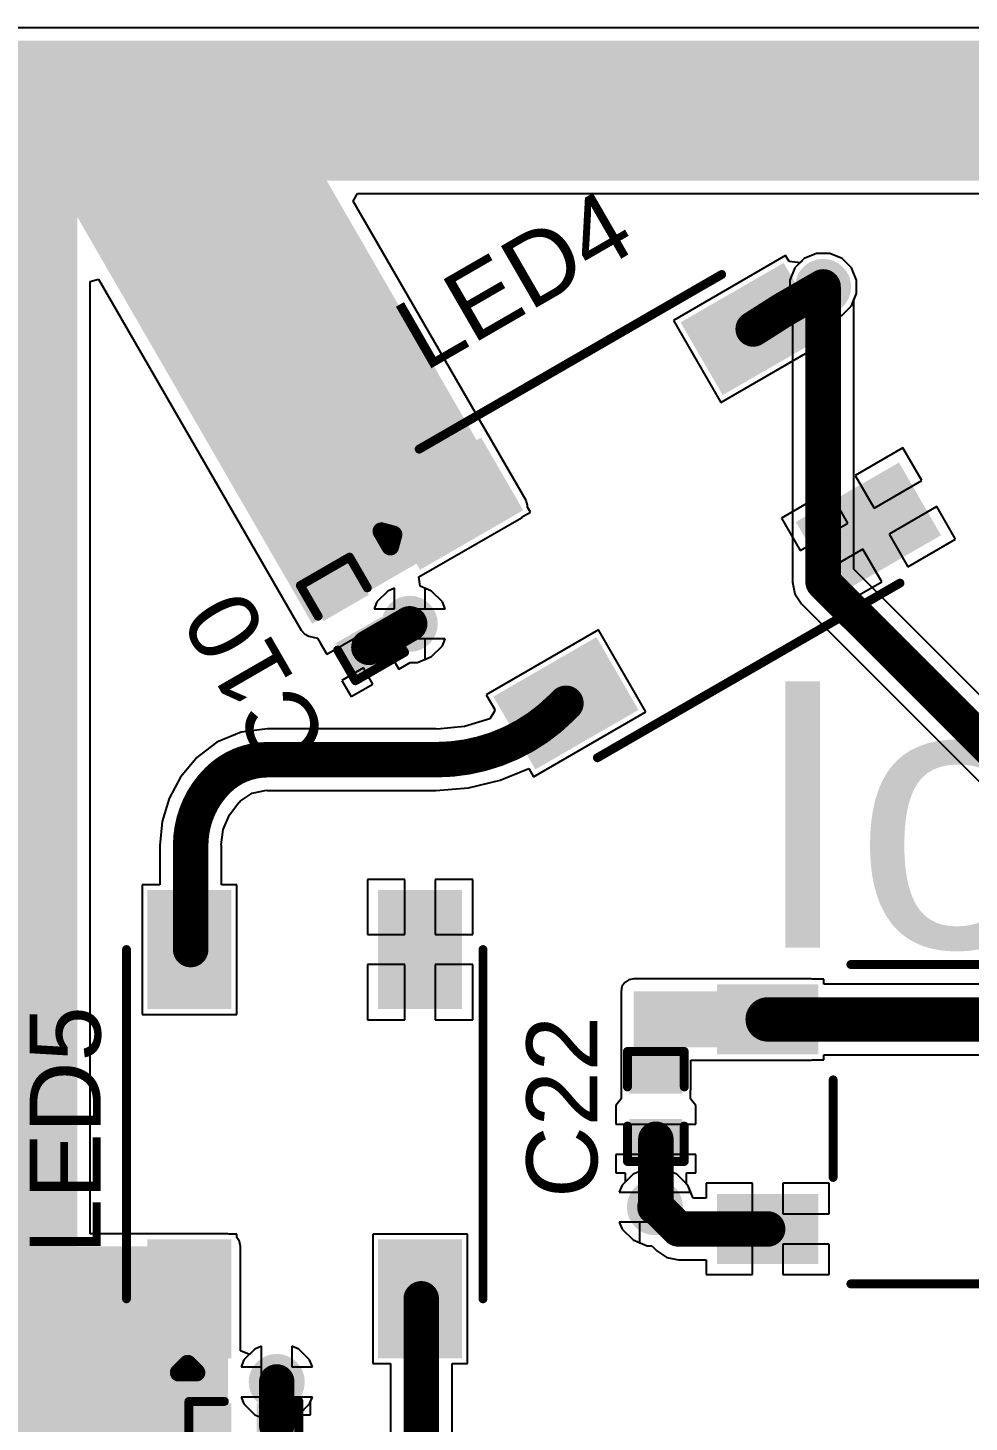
# Model space of a CAD drawing. Header units: millimetres. Extents: x -4.4 to 85, y -11.8 to 69.9.
# Drawn here: x 26.04 to 39.51, y 20.74 to 40.69 of the extents above; entities that cross this region are included whole.
import ezdxf

# ---------------------------------------------------------------- set-up
doc = ezdxf.new("R2010")
doc.units = ezdxf.units.MM
for name, color, linetype in [('BottomLayer', 5, 'Continuous'), ('BottomSolder', 6, 'Continuous'), ('TopLayer', 1, 'Continuous'), ('TopOverlay', 2, 'Continuous'), ('TopPaste', 8, 'Continuous'), ('TopSolder', 216, 'Continuous'), ('ViaHoleLayer', 16, 'Continuous')]:
    doc.layers.add(name, color=color, linetype=linetype)
doc.styles.add('Arial', font='', dxfattribs={"height": 0.2})
doc.styles.get('Arial').set_extended_font_data('Arial')

# ---------------------------------------------------------------- blocks, each defined once
blk = doc.blocks.new('C___0402_5')
at = {"layer": 'TopLayer'}
for points in [[(-0.6985, -0.3175), (-0.6985, 0.3175), (-0.2412999999999999, 0.3175), (-0.2413, -0.3175)], [(0.2412999999999999, -0.3175), (0.2413, 0.3175), (0.6985, 0.3175), (0.6985, -0.3175)]]:
    blk.add_hatch(color=1, dxfattribs=at).paths.add_polyline_path(points)
at = {"layer": 'TopPaste'}
for points in [[(-0.6985, -0.3175), (-0.6985, 0.3175), (-0.2412999999999999, 0.3175), (-0.2413, -0.3175)], [(0.2412999999999999, -0.3175), (0.2413, 0.3175), (0.6985, 0.3175), (0.6985, -0.3175)]]:
    blk.add_hatch(color=8, dxfattribs=at).paths.add_polyline_path(points)
at = {"layer": 'TopSolder'}
for points in [[(-0.7584998799999999, -0.37749988), (-0.7584998799999999, 0.37749988), (-0.18130012, 0.37749988), (-0.18130012, -0.37749988)], [(0.18130012, -0.37749988), (0.18130012, 0.37749988), (0.7584998799999999, 0.37749988), (0.7584998799999999, -0.37749988)]]:
    blk.add_hatch(color=216, dxfattribs=at).paths.add_polyline_path(points)
at = {"layer": 'TopOverlay', "const_width": 0.127}
for points in [[(-0.7874, 0.4064), (-0.2794, 0.4064)], [(-0.7874, 0.4064), (-0.7874, -0.4064)], [(0.2794, 0.4064), (0.7874, 0.4064)], [(0.7874, 0.4064), (0.7874, -0.4064)], [(-0.7874, -0.4064), (-0.2794, -0.4064)], [(0.2794, -0.4064), (0.7874, -0.4064)]]:
    blk.add_lwpolyline(points, dxfattribs=at)
at = {"layer": 'TopOverlay', "const_width": 0.0635}
for points in [[(-0.8191499999999999, 0.4064, 1), (-0.7556499999999999, 0.4064, 1)], [(-0.8191499999999999, 0.4064, 1), (-0.7556499999999999, 0.4064, 1)], [(-0.31115, 0.4064, 1), (-0.24765, 0.4064, 1)], [(0.24765, 0.4064, 1), (0.31115, 0.4064, 1)], [(0.7556499999999999, 0.4064, 1), (0.8191499999999999, 0.4064, 1)], [(0.7556499999999999, 0.4064, 1), (0.8191499999999999, 0.4064, 1)], [(-0.8191499999999999, -0.4064, 1), (-0.7556499999999999, -0.4064, 1)], [(-0.8191499999999999, -0.4064, 1), (-0.7556499999999999, -0.4064, 1)], [(-0.31115, -0.4064, 1), (-0.24765, -0.4064, 1)], [(0.24765, -0.4064, 1), (0.31115, -0.4064, 1)], [(0.7556499999999999, -0.4064, 1), (0.8191499999999999, -0.4064, 1)], [(0.7556499999999999, -0.4064, 1), (0.8191499999999999, -0.4064, 1)]]:
    blk.add_lwpolyline(points, format="xyb", close=True, dxfattribs=at)
blk = doc.blocks.new('GT_TC074E_H080_L1_13')
at = {"layer": 'TopLayer'}
for points in [[(-3.99999962, 1.90000001), (-2.74999958, 1.90000001), (-2.74999958, 1.09999907), (-3.99999962, 1.09999907)], [(2.74999958, 1.90000001), (3.99999962, 1.90000001), (3.99999962, 1.09999907), (2.74999958, 1.09999907)], [(-3.99999962, -1.09999907), (-2.74999958, -1.09999907), (-2.74999958, -1.90000001), (-3.99999962, -1.90000001)], [(2.74999958, -1.09999907), (3.99999962, -1.09999907), (3.99999962, -1.90000001), (2.74999958, -1.90000001)]]:
    blk.add_hatch(color=1, dxfattribs=at).paths.add_polyline_path(points)
at = {"layer": 'TopPaste'}
for points in [[(-3.99999962, 1.90000001), (-2.74999958, 1.90000001), (-2.74999958, 1.09999907), (-3.99999962, 1.09999907)], [(2.74999958, 1.90000001), (3.99999962, 1.90000001), (3.99999962, 1.09999907), (2.74999958, 1.09999907)], [(-3.99999962, -1.09999907), (-2.74999958, -1.09999907), (-2.74999958, -1.90000001), (-3.99999962, -1.90000001)], [(2.74999958, -1.09999907), (3.99999962, -1.09999907), (3.99999962, -1.90000001), (2.74999958, -1.90000001)]]:
    blk.add_hatch(color=8, dxfattribs=at).paths.add_polyline_path(points)
at = {"layer": 'TopSolder'}
for points in [[(-4.10159962, 2.00160001), (-2.64839958, 2.00160001), (-2.64839958, 0.99839907), (-4.10159962, 0.99839907)], [(2.64839958, 2.00160001), (4.10159962, 2.00160001), (4.10159962, 0.99839907), (2.64839958, 0.99839907)], [(-4.10159962, -0.99839907), (-2.64839958, -0.99839907), (-2.64839958, -2.00160001), (-4.10159962, -2.00160001)], [(2.64839958, -0.99839907), (4.10159962, -0.99839907), (4.10159962, -2.00160001), (2.64839958, -2.00160001)]]:
    blk.add_hatch(color=216, dxfattribs=at).paths.add_polyline_path(points)
at = {"layer": 'TopOverlay', "const_width": 0.127}
for points in [[(2.1844, 2.286), (-2.1844, 2.286)], [(-4.289399599999999, 1.65239954), (-4.289399599999999, 1.39839954)], [(-4.1623996, 1.52539954), (-4.289399599999999, 1.65239954)], [(-4.1623996, 1.52539954), (-4.289399599999999, 1.39839954)], [(-2.4384, 0.7619999999999999), (-2.4384, -0.635)], [(2.4384, 0.7619999999999999), (2.4384, -0.635)], [(2.1844, -2.286), (-2.1844, -2.286)]]:
    blk.add_lwpolyline(points, dxfattribs=at)
at = {"layer": 'TopOverlay', "const_width": 0.0635}
for points in [[(-2.21615, 2.286, 1), (-2.15265, 2.286, 1)], [(2.15265, 2.286, 1), (2.21615, 2.286, 1)], [(-4.3211496, 1.65239954, 1), (-4.2576496, 1.65239954, 1)], [(-4.3211496, 1.65239954, 1), (-4.2576496, 1.65239954, 1)], [(-4.3211496, 1.39839954, 1), (-4.2576496, 1.39839954, 1)], [(-4.3211496, 1.39839954, 1), (-4.2576496, 1.39839954, 1)], [(-4.194149599999999, 1.52539954, 1), (-4.1306496, 1.52539954, 1)], [(-4.194149599999999, 1.52539954, 1), (-4.1306496, 1.52539954, 1)], [(-2.47015, 0.7619999999999999, 1), (-2.40665, 0.7619999999999999, 1)], [(2.40665, 0.7619999999999999, 1), (2.47015, 0.7619999999999999, 1)], [(-2.47015, -0.635, 1), (-2.40665, -0.635, 1)], [(2.40665, -0.635, 1), (2.47015, -0.635, 1)], [(-2.21615, -2.286, 1), (-2.15265, -2.286, 1)], [(2.15265, -2.286, 1), (2.21615, -2.286, 1)]]:
    blk.add_lwpolyline(points, format="xyb", close=True, dxfattribs=at)
blk = doc.blocks.new('WS2812B_XF02_W_32')
at = {"layer": 'TopLayer'}
for points in [[(-3.24999985, 2.15000078), (-1.75000031, 2.15000078), (-1.75000031, 1.15000278), (-3.24999985, 1.15000278)], [(3.24999985, 1.15000278), (1.75000031, 1.15000278), (1.75000031, 2.15000078), (3.24999985, 2.15000078)], [(-3.24999985, -1.15000024), (-1.75000031, -1.15000024), (-1.75000031, -2.14999824), (-3.24999985, -2.14999824)], [(1.75000031, -1.15000024), (3.24999985, -1.15000024), (3.24999985, -2.14999824), (1.75000031, -2.14999824)]]:
    blk.add_hatch(color=1, dxfattribs=at).paths.add_polyline_path(points)
at = {"layer": 'TopPaste'}
for points in [[(-3.24999985, 2.15000078), (-1.75000031, 2.15000078), (-1.75000031, 1.15000278), (-3.24999985, 1.15000278)], [(3.24999985, 1.15000278), (1.75000031, 1.15000278), (1.75000031, 2.15000078), (3.24999985, 2.15000078)], [(-3.24999985, -1.15000024), (-1.75000031, -1.15000024), (-1.75000031, -2.14999824), (-3.24999985, -2.14999824)], [(1.75000031, -1.15000024), (3.24999985, -1.15000024), (3.24999985, -2.14999824), (1.75000031, -2.14999824)]]:
    blk.add_hatch(color=8, dxfattribs=at).paths.add_polyline_path(points)
at = {"layer": 'TopSolder'}
for points in [[(-3.35159985, 2.25160078), (-1.64840031, 2.25160078), (-1.64840031, 1.04840278), (-3.35159985, 1.04840278)], [(3.35159985, 1.04840278), (1.64840031, 1.04840278), (1.64840031, 2.25160078), (3.35159985, 2.25160078)], [(-3.35159985, -1.04840024), (-1.64840031, -1.04840024), (-1.64840031, -2.25159824), (-3.35159985, -2.25159824)], [(1.64840031, -1.04840024), (3.35159985, -1.04840024), (3.35159985, -2.25159824), (1.64840031, -2.25159824)]]:
    blk.add_hatch(color=216, dxfattribs=at).paths.add_polyline_path(points)
at = {"layer": 'TopOverlay'}
for points, const_width in [([(-2.50000008, 2.55080008), (2.50000008, 2.55080008)], 0.127), ([(-3.556, 1.8034), (-3.429, 1.6764)], 0.254), ([(-3.556, 1.8034), (-3.556, 1.5494)], 0.254), ([(-3.429, 1.6764), (-3.556, 1.5494)], 0.254), ([(-2.50000008, -2.55079754), (2.50000008, -2.55079754)], 0.127)]:
    blk.add_lwpolyline(points, dxfattribs=dict(at, const_width=const_width))
for points, const_width in [([(-2.53175008, 2.55080008, 1), (-2.46825008, 2.55080008, 1)], 0.0635), ([(2.46825008, 2.55080008, 1), (2.53175008, 2.55080008, 1)], 0.0635), ([(-3.619499999999999, 1.8034, 1), (-3.4925, 1.8034, 1)], 0.127), ([(-3.619499999999999, 1.8034, 1), (-3.4925, 1.8034, 1)], 0.127), ([(-3.4925, 1.6764, 1), (-3.3655, 1.6764, 1)], 0.127), ([(-3.4925, 1.6764, 1), (-3.3655, 1.6764, 1)], 0.127), ([(-3.619499999999999, 1.5494, 1), (-3.4925, 1.5494, 1)], 0.127), ([(-3.619499999999999, 1.5494, 1), (-3.4925, 1.5494, 1)], 0.127), ([(-2.53175008, -2.55079754, 1), (-2.46825008, -2.55079754, 1)], 0.0635), ([(2.46825008, -2.55079754, 1), (2.53175008, -2.55079754, 1)], 0.0635)]:
    blk.add_lwpolyline(points, format="xyb", close=True, dxfattribs=dict(at, const_width=const_width))
blk = doc.blocks.new('WS2812B_XF02_W_33')
at = {"layer": 'TopLayer'}
for points in [[(-3.24999731, 2.14999824), (-1.74999777, 2.14999824), (-1.74999777, 1.15000024), (-3.24999731, 1.15000024)], [(3.24999985, 1.15000278), (1.75000031, 1.15000278), (1.75000031, 2.15000078), (3.24999985, 2.15000078)], [(-3.24999985, -1.15000024), (-1.75000031, -1.15000024), (-1.75000031, -2.14999824), (-3.24999985, -2.14999824)], [(1.74999777, -1.15000024), (3.24999731, -1.15000024), (3.24999731, -2.14999824), (1.74999777, -2.14999824)]]:
    blk.add_hatch(color=1, dxfattribs=at).paths.add_polyline_path(points)
at = {"layer": 'TopPaste'}
for points in [[(-3.24999731, 2.14999824), (-1.74999777, 2.14999824), (-1.74999777, 1.15000024), (-3.24999731, 1.15000024)], [(3.24999985, 1.15000278), (1.75000031, 1.15000278), (1.75000031, 2.15000078), (3.24999985, 2.15000078)], [(-3.24999985, -1.15000024), (-1.75000031, -1.15000024), (-1.75000031, -2.14999824), (-3.24999985, -2.14999824)], [(1.74999777, -1.15000024), (3.24999731, -1.15000024), (3.24999731, -2.14999824), (1.74999777, -2.14999824)]]:
    blk.add_hatch(color=8, dxfattribs=at).paths.add_polyline_path(points)
at = {"layer": 'TopSolder'}
for points in [[(-3.35159731, 2.25159824), (-1.64839777, 2.25159824), (-1.64839777, 1.04840024), (-3.35159731, 1.04840024)], [(3.35159985, 1.04840278), (1.64840031, 1.04840278), (1.64840031, 2.25160078), (3.35159985, 2.25160078)], [(-3.35159985, -1.04840024), (-1.64840031, -1.04840024), (-1.64840031, -2.25159824), (-3.35159985, -2.25159824)], [(1.64839777, -1.04840024), (3.35159731, -1.04840024), (3.35159731, -2.25159824), (1.64839777, -2.25159824)]]:
    blk.add_hatch(color=216, dxfattribs=at).paths.add_polyline_path(points)
at = {"layer": 'TopOverlay'}
for points, const_width in [([(-2.50000262, 2.55080262), (2.50000008, 2.55080008)], 0.127), ([(-3.556, 1.8034), (-3.556, 1.54940508)], 0.254), ([(-3.556, 1.8034), (-3.429, 1.67640254)], 0.254), ([(-3.556, 1.54940508), (-3.429, 1.67640254)], 0.254), ([(-2.50000262, -2.55080008), (2.50000262, -2.550795)], 0.127)]:
    blk.add_lwpolyline(points, dxfattribs=dict(at, const_width=const_width))
for points, const_width in [([(-2.53175262, 2.55080262, 1), (-2.46825262, 2.55080262, 1)], 0.0635), ([(2.46825008, 2.55080008, 1), (2.53175008, 2.55080008, 1)], 0.0635), ([(-3.619499999999999, 1.8034, 1), (-3.4925, 1.8034, 1)], 0.127), ([(-3.619499999999999, 1.8034, 1), (-3.4925, 1.8034, 1)], 0.127), ([(-3.4925, 1.67640254, 1), (-3.3655, 1.67640254, 1)], 0.127), ([(-3.4925, 1.67640254, 1), (-3.3655, 1.67640254, 1)], 0.127), ([(-3.619499999999999, 1.54940508, 1), (-3.4925, 1.54940508, 1)], 0.127), ([(-3.619499999999999, 1.54940508, 1), (-3.4925, 1.54940508, 1)], 0.127), ([(-2.53175262, -2.55080008, 1), (-2.46825262, -2.55080008, 1)], 0.0635), ([(2.46825262, -2.550795, 1), (2.53175262, -2.550795, 1)], 0.0635)]:
    blk.add_lwpolyline(points, format="xyb", close=True, dxfattribs=dict(at, const_width=const_width))
blk = doc.blocks.new('C___0402_48')
at = {"layer": 'TopLayer'}
for points in [[(-0.6985, -0.3175), (-0.6985, 0.3175), (-0.2412999999999999, 0.3175), (-0.2413, -0.3175)], [(0.2412999999999999, -0.3175), (0.2413, 0.3175), (0.6985, 0.3175), (0.6985, -0.3175)]]:
    blk.add_hatch(color=1, dxfattribs=at).paths.add_polyline_path(points)
at = {"layer": 'TopPaste'}
for points in [[(-0.6985, -0.3175), (-0.6985, 0.3175), (-0.2412999999999999, 0.3175), (-0.2413, -0.3175)], [(0.2412999999999999, -0.3175), (0.2413, 0.3175), (0.6985, 0.3175), (0.6985, -0.3175)]]:
    blk.add_hatch(color=8, dxfattribs=at).paths.add_polyline_path(points)
at = {"layer": 'TopSolder'}
for points in [[(-0.7584998799999999, -0.37749988), (-0.7584998799999999, 0.37749988), (-0.18130012, 0.37749988), (-0.18130012, -0.37749988)], [(0.18130012, -0.37749988), (0.18130012, 0.37749988), (0.7584998799999999, 0.37749988), (0.7584998799999999, -0.37749988)]]:
    blk.add_hatch(color=216, dxfattribs=at).paths.add_polyline_path(points)
at = {"layer": 'TopOverlay', "const_width": 0.127}
for points in [[(-0.7874, 0.4064), (-0.7874, -0.4064)], [(-0.2794, 0.4064), (-0.7874, 0.4064)], [(0.7874, 0.4064), (0.2794, 0.4064)], [(0.7874, 0.4064), (0.7874, -0.4064)], [(-0.2794, -0.4064), (-0.7874, -0.4064)], [(0.7874, -0.4064), (0.2794, -0.4064)]]:
    blk.add_lwpolyline(points, dxfattribs=at)
at = {"layer": 'TopOverlay', "const_width": 0.0635}
for points in [[(-0.8191499999999999, 0.4064, 1), (-0.7556499999999999, 0.4064, 1)], [(-0.8191499999999999, 0.4064, 1), (-0.7556499999999999, 0.4064, 1)], [(-0.31115, 0.4064, 1), (-0.24765, 0.4064, 1)], [(0.24765, 0.4064, 1), (0.31115, 0.4064, 1)], [(0.7556499999999999, 0.4064, 1), (0.8191499999999999, 0.4064, 1)], [(0.7556499999999999, 0.4064, 1), (0.8191499999999999, 0.4064, 1)], [(-0.8191499999999999, -0.4064, 1), (-0.7556499999999999, -0.4064, 1)], [(-0.8191499999999999, -0.4064, 1), (-0.7556499999999999, -0.4064, 1)], [(-0.31115, -0.4064, 1), (-0.24765, -0.4064, 1)], [(0.24765, -0.4064, 1), (0.31115, -0.4064, 1)], [(0.7556499999999999, -0.4064, 1), (0.8191499999999999, -0.4064, 1)], [(0.7556499999999999, -0.4064, 1), (0.8191499999999999, -0.4064, 1)]]:
    blk.add_lwpolyline(points, format="xyb", close=True, dxfattribs=at)
blk = doc.blocks.new('C___0402_52')
at = {"layer": 'TopLayer'}
for points in [[(-0.6985, -0.3175), (-0.6985, 0.3175), (-0.2412999999999999, 0.3175), (-0.2413, -0.3175)], [(0.2412999999999999, -0.3175), (0.2413, 0.3175), (0.6985, 0.3175), (0.6985, -0.3175)]]:
    blk.add_hatch(color=1, dxfattribs=at).paths.add_polyline_path(points)
at = {"layer": 'TopPaste'}
for points in [[(-0.6985, -0.3175), (-0.6985, 0.3175), (-0.2412999999999999, 0.3175), (-0.2413, -0.3175)], [(0.2412999999999999, -0.3175), (0.2413, 0.3175), (0.6985, 0.3175), (0.6985, -0.3175)]]:
    blk.add_hatch(color=8, dxfattribs=at).paths.add_polyline_path(points)
at = {"layer": 'TopSolder'}
for points in [[(-0.7584998799999999, -0.37749988), (-0.7584998799999999, 0.37749988), (-0.18130012, 0.37749988), (-0.18130012, -0.37749988)], [(0.18130012, -0.37749988), (0.18130012, 0.37749988), (0.7584998799999999, 0.37749988), (0.7584998799999999, -0.37749988)]]:
    blk.add_hatch(color=216, dxfattribs=at).paths.add_polyline_path(points)
at = {"layer": 'TopOverlay', "const_width": 0.127}
for points in [[(-0.7874, 0.4064), (-0.7874, -0.4064)], [(-0.2794, 0.4064), (-0.7874, 0.4064)], [(0.7874, 0.4064), (0.2794, 0.4064)], [(0.7874, 0.4064), (0.7874, -0.4064)], [(-0.2794, -0.4064), (-0.7874, -0.4064)], [(0.7874, -0.4064), (0.2794, -0.4064)]]:
    blk.add_lwpolyline(points, dxfattribs=at)
at = {"layer": 'TopOverlay', "const_width": 0.0635}
for points in [[(-0.8191499999999999, 0.4064, 1), (-0.7556499999999999, 0.4064, 1)], [(-0.8191499999999999, 0.4064, 1), (-0.7556499999999999, 0.4064, 1)], [(-0.31115, 0.4064, 1), (-0.24765, 0.4064, 1)], [(0.24765, 0.4064, 1), (0.31115, 0.4064, 1)], [(0.7556499999999999, 0.4064, 1), (0.8191499999999999, 0.4064, 1)], [(0.7556499999999999, 0.4064, 1), (0.8191499999999999, 0.4064, 1)], [(-0.8191499999999999, -0.4064, 1), (-0.7556499999999999, -0.4064, 1)], [(-0.8191499999999999, -0.4064, 1), (-0.7556499999999999, -0.4064, 1)], [(-0.31115, -0.4064, 1), (-0.24765, -0.4064, 1)], [(0.24765, -0.4064, 1), (0.31115, -0.4064, 1)], [(0.7556499999999999, -0.4064, 1), (0.8191499999999999, -0.4064, 1)], [(0.7556499999999999, -0.4064, 1), (0.8191499999999999, -0.4064, 1)]]:
    blk.add_lwpolyline(points, format="xyb", close=True, dxfattribs=at)

msp = doc.modelspace()

# ---------------------------------------------------------------- hatches: boundary and pattern name
at = {"layer": 'BottomLayer'}
h = msp.add_hatch(color=5, dxfattribs=at)
edge = h.paths.add_edge_path()
edge.add_arc((37.41852816, 36.98649956), 0.2999994, 0, 360)
h = msp.add_hatch(color=5, dxfattribs=at)
edge = h.paths.add_edge_path()
edge.add_arc((31.50187756, 32.1631564), 0.2999994, 0, 360)
h = msp.add_hatch(color=5, dxfattribs=at)
edge = h.paths.add_edge_path()
edge.add_arc((35.01187054, 23.81301816), 0.2999994, 0, 360)
h = msp.add_hatch(color=5, dxfattribs=at)
edge = h.paths.add_edge_path()
edge.add_arc((29.59938962, 21.3106), 0.2999994, 0, 360)
at = {"layer": 'BottomSolder'}
h = msp.add_hatch(color=6, dxfattribs=at)
edge = h.paths.add_edge_path()
edge.add_arc((37.41852816, 36.98649956), 0.4015993999999999, 0, 360)
h = msp.add_hatch(color=6, dxfattribs=at)
edge = h.paths.add_edge_path()
edge.add_arc((31.50187756, 32.1631564), 0.4015993999999999, 0, 360)
h = msp.add_hatch(color=6, dxfattribs=at)
edge = h.paths.add_edge_path()
edge.add_arc((35.01187054, 23.81301816), 0.4015993999999999, 0, 360)
h = msp.add_hatch(color=6, dxfattribs=at)
edge = h.paths.add_edge_path()
edge.add_arc((29.59938962, 21.3106), 0.4015993999999999, 0, 360)
at = {"layer": 'TopLayer'}
for points in [[(24.10585222, 10.3124), (26.74619746, 10.3124), (26.74619746, 40.513), (24.10585222, 40.513)], [(24.1554, 38.5064), (55.20977528, 38.5064), (55.20977528, 40.513), (24.1554, 40.513)], [(30.10775792, 32.1631564), (33.01003812, 33.83878932), (29.1841682, 40.46539024), (26.281888, 38.78975732)], [(34.70784777999999, 26.0999986), (37.24999662, 26.0999986), (37.24999662, 26.90000208), (34.70784777999999, 26.90000208)], [(34.70784777999999, 25.4953008), (35.34284778, 25.4953008), (35.34284778, 26.90000208), (34.70784777999999, 26.90000208)], [(24.2062, 20.1803), (28.90079563999999, 20.1803), (28.90079563999999, 23.25000176), (24.2062, 23.25000176)]]:
    msp.add_hatch(color=1, dxfattribs=at).paths.add_polyline_path(points)
h = msp.add_hatch(color=1, dxfattribs=at)
edge = h.paths.add_edge_path()
edge.add_arc((37.41852816, 36.98649956), 0.2999994, 0, 360)
h = msp.add_hatch(color=1, dxfattribs=at)
edge = h.paths.add_edge_path()
edge.add_arc((31.50187756, 32.1631564), 0.2999994, 0, 360)
h = msp.add_hatch(color=1, dxfattribs=at)
edge = h.paths.add_edge_path()
edge.add_arc((35.01187054, 23.81301816), 0.2999994, 0, 360)
h = msp.add_hatch(color=1, dxfattribs=at)
edge = h.paths.add_edge_path()
edge.add_arc((29.59938962, 21.3106), 0.2999994, 0, 360)
at = {"layer": 'TopSolder'}
h = msp.add_hatch(color=216, dxfattribs=at)
edge = h.paths.add_edge_path()
edge.add_arc((37.41852816, 36.98649956), 0.4015993999999999, 0, 360)
h = msp.add_hatch(color=216, dxfattribs=at)
edge = h.paths.add_edge_path()
edge.add_arc((31.50187756, 32.1631564), 0.4015993999999999, 0, 360)
h = msp.add_hatch(color=216, dxfattribs=at)
edge = h.paths.add_edge_path()
edge.add_arc((35.01187054, 23.81301816), 0.4015993999999999, 0, 360)
h = msp.add_hatch(color=216, dxfattribs=at)
edge = h.paths.add_edge_path()
edge.add_arc((29.59938962, 21.3106), 0.4015993999999999, 0, 360)
at = {"layer": 'ViaHoleLayer'}
h = msp.add_hatch(color=16, dxfattribs=at)
edge = h.paths.add_edge_path()
edge.add_arc((37.41852816, 36.98649956), 0.1499997, 0, 360)
h = msp.add_hatch(color=16, dxfattribs=at)
edge = h.paths.add_edge_path()
edge.add_arc((31.50187756, 32.1631564), 0.1499997, 0, 360)
h = msp.add_hatch(color=16, dxfattribs=at)
edge = h.paths.add_edge_path()
edge.add_arc((35.01187054, 23.81301816), 0.1499997, 0, 360)
h = msp.add_hatch(color=16, dxfattribs=at)
edge = h.paths.add_edge_path()
edge.add_arc((29.59938962, 21.3106), 0.1499997, 0, 360)

# ---------------------------------------------------------------- linework, layer by layer
at = {"layer": 'BottomLayer'}
for p, q in [((37.14787592, 37.39155844), (37.01346928, 37.2571518)), ((37.32348897999999, 37.46429895999999), (37.14787592, 37.39155844)), ((37.51356734, 37.46429895999999), (37.32348897999999, 37.46429895999999)), ((37.6891804, 37.39155844), (37.51356734, 37.46429895999999)), ((37.82358704, 37.2571518), (37.6891804, 37.39155844)), ((37.01346928, 37.2571518), (36.94072876, 37.08153874)), ((37.89632756, 37.08153874), (37.82358704, 37.2571518)), ((36.94072876, 37.08153874), (36.94072876, 36.89146038)), ((37.89632756, 36.89146038), (37.89632756, 37.08153874)), ((36.94072876, 36.89146038), (36.97826996, 36.8008281)), ((36.97826996, 36.8008281), (36.97826996, 32.76167184)), ((37.85878636, 36.8008281), (37.89632756, 36.89146038)), ((37.85878636, 32.94403368), (37.85878636, 36.8008281)), ((40.26356184, 30.5392582), (37.85878636, 32.94403368)), ((36.97826996, 32.76167184), (37.01178272, 32.5931911)), ((31.1880631, 32.6328151), (31.03221886, 32.47697085999999)), ((31.28597756, 32.67337382), (31.1880631, 32.6328151)), ((31.28597756, 32.3790564), (31.28597756, 32.67337382)), ((31.81569202, 32.6328151), (31.71777756, 32.67337382)), ((31.71777756, 32.67337382), (31.71777756, 32.3790564)), ((31.97153626, 32.47697085999999), (31.81569202, 32.6328151)), ((37.01178272, 32.5931911), (37.10721814, 32.45036182)), ((31.03221886, 32.47697085999999), (30.99166014, 32.3790564)), ((30.99166014, 32.3790564), (31.28597756, 32.3790564)), ((31.71777756, 32.3790564), (32.01209498, 32.3790564)), ((32.01209498, 32.3790564), (31.97153626, 32.47697085999999)), ((37.10721814, 32.45036182), (39.76988998, 29.78768998)), ((31.28597756, 31.9472564), (30.99166014, 31.9472564)), ((30.99166014, 31.9472564), (31.03221886, 31.84934194)), ((31.28597756, 31.65293898), (31.28597756, 31.9472564)), ((32.01209498, 31.9472564), (31.71777756, 31.9472564)), ((31.71777756, 31.9472564), (31.71777756, 31.65293898)), ((31.97153626, 31.84934194), (32.01209498, 31.9472564)), ((31.03221886, 31.84934194), (31.1880631, 31.69349769999999)), ((31.81569202, 31.69349769999999), (31.97153626, 31.84934194)), ((31.1880631, 31.69349769999999), (31.28597756, 31.65293898)), ((31.71777756, 31.65293898), (31.81569202, 31.69349769999999)), ((34.69805608, 24.28267686), (34.54221184, 24.12683262)), ((34.79597054, 24.32323558), (34.69805608, 24.28267686)), ((34.79597054, 24.02891816), (34.79597054, 24.32323558)), ((35.325685, 24.28267686), (35.22777053999999, 24.32323558)), ((35.22777053999999, 24.32323558), (35.22777053999999, 24.02891816)), ((35.48152924, 24.12683262), (35.325685, 24.28267686)), ((34.54221184, 24.12683262), (34.50165311999999, 24.02891816)), ((34.50165311999999, 24.02891816), (34.79597054, 24.02891816)), ((35.22777053999999, 24.02891816), (35.52208796, 24.02891816)), ((35.52208796, 24.02891816), (35.48152924, 24.12683262)), ((34.79597054, 23.59711816), (34.50165311999999, 23.59711816)), ((34.50165311999999, 23.59711816), (34.54221184, 23.4992037)), ((34.79597054, 23.30280074), (34.79597054, 23.59711816)), ((35.52208796, 23.59711816), (35.22777053999999, 23.59711816)), ((35.22777053999999, 23.59711816), (35.22777053999999, 23.30280074)), ((35.48152924, 23.4992037), (35.52208796, 23.59711816)), ((34.54221184, 23.4992037), (34.69805608, 23.34335946)), ((35.325685, 23.34335946), (35.48152924, 23.4992037)), ((34.69805608, 23.34335946), (34.79597054, 23.30280074)), ((35.22777053999999, 23.30280074), (35.325685, 23.34335946)), ((29.28557516, 21.7802587), (29.12973092, 21.62441446)), ((29.38348962, 21.82081742), (29.28557516, 21.7802587)), ((29.38348962, 21.5265), (29.38348962, 21.82081742)), ((29.91320408, 21.7802587), (29.81528962, 21.82081742)), ((29.81528962, 21.82081742), (29.81528962, 21.5265)), ((30.06904832, 21.62441446), (29.91320408, 21.7802587)), ((29.12973092, 21.62441446), (29.0891722, 21.5265)), ((30.10960704, 21.5265), (30.06904832, 21.62441446)), ((29.0891722, 21.5265), (29.38348962, 21.5265)), ((29.81528962, 21.5265), (30.10960704, 21.5265)), ((29.38348962, 21.0947), (29.0891722, 21.0947)), ((29.0891722, 21.0947), (29.12973092, 20.99678554)), ((29.12973092, 20.99678554), (29.28557516, 20.8409413)), ((29.38348962, 20.80038258), (29.38348962, 21.0947)), ((30.10960704, 21.0947), (29.81528962, 21.0947)), ((29.81528962, 21.0947), (29.81528962, 20.80038258)), ((29.91320408, 20.8409413), (30.06904832, 20.99678554)), ((30.06904832, 20.99678554), (30.10960704, 21.0947)), ((29.28557516, 20.8409413), (29.38348962, 20.80038258)), ((29.81528962, 20.80038258), (29.91320408, 20.8409413))]:
    msp.add_line(p, q, dxfattribs=at)
at = {"layer": 'BottomLayer', "const_width": 0.508}
for points in [[(37.41852816, 32.76167184), (37.41852816, 36.98649956)], [(37.41852816, 32.76167184), (40.0812, 30.099)]]:
    msp.add_lwpolyline(points, dxfattribs=at)
at = {"layer": 'BottomLayer', "const_width": 0.254}
for points in [[(37.29152816, 36.98649956, 1), (37.54552816, 36.98649956, 1)], [(37.29152816, 32.76167184, 1), (37.54552816, 32.76167184, 1)], [(37.29152816, 32.76167184, 1), (37.54552816, 32.76167184, 1)]]:
    msp.add_lwpolyline(points, format="xyb", close=True, dxfattribs=at)
at = {"layer": 'TopLayer'}
for p, q in [((55.20977782, 40.69428233999999), (24.10585222, 40.69428233999999)), ((30.69268436, 38.21513057999999), (30.7561869, 38.32511766)), ((30.7561869, 38.32511766), (41.58709488, 38.32511766)), ((33.16703552, 33.92942922), (30.69268436, 38.21513057999999)), ((36.88264912, 37.43464954), (35.27565716, 36.50685104)), ((36.93079228, 37.35126388), (36.88264912, 37.43464954)), ((37.08847294, 37.33215546), (36.93079228, 37.35126388)), ((37.14787592, 37.39155844), (37.08847294, 37.33215546)), ((37.32348897999999, 37.46429895999999), (37.14787592, 37.39155844)), ((37.51356734, 37.46429895999999), (37.32348897999999, 37.46429895999999)), ((37.6891804, 37.39155844), (37.51356734, 37.46429895999999)), ((37.82358704, 37.2571518), (37.6891804, 37.39155844)), ((37.89632756, 37.08153874), (37.82358704, 37.2571518)), ((26.92748234, 37.06364444), (27.05015672, 37.09651458)), ((26.92748234, 23.4312841), (26.92748234, 37.06364444)), ((27.05015672, 37.09651458), (29.95076306, 32.07251395999999)), ((37.89632756, 36.89146038), (37.89632756, 37.08153874)), ((37.82358704, 36.71584732), (37.89632756, 36.89146038)), ((37.49629025999999, 36.4132749), (37.55418194, 36.52552258)), ((37.55418194, 36.52552258), (37.6891804, 36.58144068)), ((37.6891804, 36.58144068), (37.82358704, 36.71584732)), ((35.27565716, 36.50685104), (35.95345615999999, 35.33287066)), ((37.49057017999999, 36.38170016), (37.49629025999999, 36.4132749)), ((37.56044812, 36.26066915999999), (37.49057017999999, 36.38170016)), ((35.95345615999999, 35.33287066), (37.56044812, 36.26066915999999)), ((38.56053755999999, 34.6808552), (37.87802686, 34.28680722)), ((38.82958705999999, 34.21484648), (38.56053755999999, 34.6808552)), ((37.87802686, 34.28680722), (38.14707635999999, 33.8207985)), ((38.14707635999999, 33.8207985), (38.82958705999999, 34.21484648)), ((37.50407535999999, 34.07090722), (36.82156212, 33.6768567)), ((37.77312486, 33.6048985), (37.50407535999999, 34.07090722)), ((33.11411715999999, 33.69357752), (33.2303247, 33.76066908)), ((33.18977106, 33.86245196), (33.16703552, 33.92942922)), ((33.18791432, 33.83412587999999), (33.18977106, 33.86245196)), ((33.2303247, 33.76066908), (33.18791432, 33.83412587999999)), ((39.04548706, 33.84089752), (38.36297636, 33.44684954)), ((39.31453656, 33.37489134), (39.04548706, 33.84089752)), ((31.63310666, 32.83448856), (33.10067802, 33.68179192)), ((33.10067802, 33.68179192), (33.1006831, 33.68179446)), ((33.1006831, 33.68179446), (33.11411715999999, 33.69357752)), ((36.82156212, 33.6768567), (37.09061162, 33.21085051999999)), ((37.09061162, 33.21085051999999), (37.77312486, 33.6048985)), ((38.36297636, 33.44684954), (38.63202586, 32.98084335999999)), ((38.63202586, 32.98084335999999), (39.31453656, 33.37489134)), ((37.98902486, 33.23094954), (37.30651161999999, 32.83689902)), ((38.25807436, 32.76494336), (37.98902486, 33.23094954)), ((31.65388386, 32.69983808), (31.63310666, 32.83448856)), ((37.30651161999999, 32.83689902), (37.57556112, 32.37089284)), ((37.57556112, 32.37089284), (38.25807436, 32.76494336)), ((31.81569202, 32.6328151), (31.65388386, 32.69983808)), ((31.97153626, 32.47697085999999), (31.81569202, 32.6328151)), ((31.50187756, 31.9472564), (31.50187756, 32.3790564)), ((31.50187756, 32.3790564), (32.01209498, 32.3790564)), ((32.01209498, 32.3790564), (31.97153626, 32.47697085999999)), ((29.95076306, 32.07251395999999), (29.9974, 32.01933652)), ((29.9974, 32.01933652), (30.06083904, 31.98805134)), ((30.06083904, 31.98805134), (30.18191576, 31.95833334)), ((30.18191576, 31.95833334), (30.22092, 31.8907795)), ((30.3152683, 31.72736098), (30.81020254, 32.01311098)), ((30.81020254, 32.01311098), (30.91815, 31.8261365)), ((32.01209498, 31.9472564), (31.50187756, 31.9472564)), ((31.97153626, 31.84934194), (32.01209498, 31.9472564)), ((34.2025224, 32.07676592), (32.59553044, 31.14896742)), ((34.8803214, 30.90278554), (34.2025224, 32.07676592)), ((30.22092, 31.8907795), (30.3152683, 31.72736098)), ((30.91815, 31.8261365), (31.10512702, 31.9340865)), ((31.10512702, 31.9340865), (31.34642448, 31.51614727999999)), ((31.81569202, 31.69349769999999), (31.97153626, 31.84934194)), ((31.34642448, 31.51614727999999), (31.50752398, 31.609157)), ((31.50752398, 31.609157), (31.61207546, 31.609157)), ((31.61207546, 31.609157), (31.81569202, 31.69349769999999)), ((30.83912552, 31.53121202), (30.5311683, 31.35341202)), ((30.5311683, 31.35341202), (30.66451576, 31.12244728)), ((30.97247298, 31.30024728), (30.83912552, 31.53121202)), ((30.66451576, 31.12244728), (30.97247298, 31.30024728)), ((32.59553044, 31.14896742), (32.71909128, 30.93495464)), ((32.64917016, 30.8020593), (32.28859938, 30.69268436)), ((32.71001332, 30.90316146), (32.64917016, 30.8020593)), ((32.71909128, 30.93495464), (32.71001332, 30.90316146)), ((33.27332944, 29.97498704), (34.8803214, 30.90278554)), ((29.09187476, 30.61247878), (28.74044036, 30.46691138)), ((29.46901142, 30.6621307), (29.09187476, 30.61247878)), ((29.46901142, 30.65812258), (29.46901142, 30.6621307)), ((31.87781026, 30.65812258), (29.46901142, 30.65812258)), ((31.89764258, 30.65417796), (31.87781026, 30.65812258)), ((32.28859938, 30.69268436), (31.89764258, 30.65417796)), ((28.74044036, 30.46691138), (28.43865534, 30.23534466)), ((28.44146966, 30.23247954), (28.22313634, 29.96644248)), ((28.43865534, 30.23534466), (28.44148998, 30.23251002)), ((28.44148998, 30.23251002), (28.44146966, 30.23247954)), ((28.22313634, 29.96644248), (28.06088622, 29.66288962)), ((32.79898698, 29.9227748), (33.20611088, 30.09141302)), ((33.20611088, 30.09141302), (33.27332944, 29.97498704)), ((29.07392458, 29.6245788), (29.24724148, 29.74038756)), ((29.24724148, 29.74038756), (29.45168354, 29.78105296)), ((29.45168354, 29.78105296), (29.46901142, 29.77760618)), ((29.46901142, 29.77760618), (31.87781026, 29.77760618)), ((31.87781026, 29.77687466), (32.34413901999999, 29.81357512)), ((31.87781026, 29.77760618), (31.87781026, 29.77687466)), ((32.34413901999999, 29.81357512), (32.79898698, 29.9227748)), ((28.06088622, 29.66288962), (27.96097024, 29.33351512)), ((28.92217736, 29.43025356), (29.0557077, 29.60427658)), ((29.0557077, 29.60427658), (29.06411001999999, 29.60988998)), ((29.06411001999999, 29.60988998), (29.07392458, 29.6245788)), ((28.8344102, 29.21836422), (28.92217736, 29.43025356)), ((27.96097024, 29.33351512), (27.9272365, 28.99100374)), ((28.80577678, 29.0008818), (28.8344102, 29.21836422)), ((27.9272365, 28.99100374), (27.92723141999999, 28.99097834)), ((27.92723141999999, 28.99097834), (27.92723141999999, 28.42779938)), ((28.80774782, 28.99097834), (28.80577678, 29.0008818)), ((28.80774782, 28.42779938), (28.80774782, 28.99097834)), ((27.92723141999999, 28.42779938), (27.67219764, 28.42779938)), ((27.67219764, 28.42779938), (27.67219764, 26.57220238)), ((29.02779564, 28.42779938), (28.80774782, 28.42779938)), ((29.02779564, 26.57220238), (29.02779564, 28.42779938)), ((31.43409766, 28.50399938), (30.89599866, 28.50399938)), ((30.89599866, 28.50399938), (30.89599866, 27.71590088)), ((31.43409766, 27.71590088), (31.43409766, 28.50399938)), ((32.40399666, 28.50399938), (31.86589766, 28.50399938)), ((31.86589766, 28.50399938), (31.86589766, 27.71590088)), ((32.40399666, 27.71590088), (32.40399666, 28.50399938)), ((30.89599866, 27.71590088), (31.43409766, 27.71590088)), ((31.86589766, 27.71590088), (32.40399666, 27.71590088)), ((31.43409766, 27.28410088), (30.89599866, 27.28410088)), ((30.89599866, 27.28410088), (30.89599866, 26.49600238)), ((31.43409766, 26.49600238), (31.43409766, 27.28410088)), ((32.40399666, 27.28410088), (31.86589766, 27.28410088)), ((31.86589766, 27.28410088), (31.86589766, 26.49600238)), ((32.40399666, 26.49600238), (32.40399666, 27.28410088)), ((34.54036526, 26.96937456), (34.52656544, 26.90000208)), ((34.5796616, 27.02818826), (34.54036526, 26.96937456)), ((34.6384753, 27.0674846), (34.5796616, 27.02818826)), ((34.70784777999999, 27.08128442), (34.6384753, 27.0674846)), ((37.24999915999999, 27.08128442), (34.70784777999999, 27.08128442)), ((37.26751754, 27.07779954), (37.24999915999999, 27.08128442)), ((37.42779916, 27.07779954), (37.26751754, 27.07779954)), ((37.42779916, 27.00500314), (37.42779916, 27.07779954)), ((42.57219832, 27.00500314), (37.42779916, 27.00500314)), ((34.52656544, 26.90000208), (34.52656544, 26.0999986)), ((27.67219764, 26.57220238), (29.02779564, 26.57220238)), ((30.89599866, 26.49600238), (31.43409766, 26.49600238)), ((31.86589766, 26.49600238), (32.40399666, 26.49600238)), ((34.52656544, 26.0999986), (34.52656544, 25.4953008)), ((37.42779916, 25.92220114), (37.42779916, 25.99499754)), ((37.42779916, 25.99499754), (42.57219832, 25.99499754)), ((35.52413012, 25.4953008), (35.52413012, 25.91871626)), ((35.52413012, 25.91871626), (37.24999915999999, 25.91871626)), ((37.24999915999999, 25.91871626), (37.26751754, 25.92220114)), ((37.26751754, 25.92220114), (37.42779916, 25.92220114)), ((34.52969726, 25.36213622), (34.45349726, 25.2667008)), ((34.52656544, 25.4953008), (34.5296998, 25.47954518)), ((34.5296998, 25.47954518), (34.52969726, 25.36213622)), ((35.5202998, 25.47604506), (35.52413012, 25.4953008)), ((35.52030234, 25.36213622), (35.5202998, 25.47604506)), ((35.59650234, 25.2667008), (35.52030234, 25.36213622)), ((34.45349726, 25.2667008), (34.4534998, 25.22206284)), ((34.4534998, 25.22206284), (34.4534998, 25.0000008)), ((35.5964998, 25.2220603), (35.59650234, 25.2667008)), ((35.5964998, 25.0000008), (35.5964998, 25.2220603)), ((34.4534998, 25.0000008), (35.0249998, 25.0000008)), ((35.0249998, 25.0000008), (35.5964998, 25.0000008)), ((35.0249998, 24.5682008), (34.4534998, 24.5682008)), ((34.4534998, 24.5682008), (34.4534998, 24.3015008)), ((35.5964998, 24.5682008), (35.0249998, 24.5682008)), ((35.5964998, 24.3015008), (35.5964998, 24.5682008)), ((34.4534998, 24.3015008), (34.5847416, 24.3015008)), ((34.5847416, 24.16936238), (34.54221184, 24.12683262)), ((34.5847416, 24.3015008), (34.5847416, 24.16936238)), ((35.465258, 24.14310386), (35.465258, 24.3015008)), ((35.465258, 24.3015008), (35.5964998, 24.3015008)), ((36.40909914, 24.15400046), (35.74599912, 24.15400046)), ((35.74599912, 24.15400046), (35.74599912, 23.94025946)), ((36.40909914, 23.49999618), (36.40909914, 24.15400046)), ((37.50399916, 24.15400046), (36.84089914, 24.15400046)), ((36.84089914, 24.15400046), (36.84089914, 23.71589618)), ((37.50399916, 23.71589618), (37.50399916, 24.15400046)), ((34.54221184, 24.12683262), (34.50165311999999, 24.02891816)), ((34.50165311999999, 24.02891816), (35.01187054, 24.02891816)), ((35.01187054, 24.02891816), (35.01187054, 23.59711816)), ((35.48152924, 24.12683262), (35.465258, 24.14310386)), ((35.55881127999999, 23.94025946), (35.48152924, 24.12683262)), ((35.74599912, 23.94025946), (35.55881127999999, 23.94025946)), ((35.01187054, 23.59711816), (34.50165311999999, 23.59711816)), ((34.50165311999999, 23.59711816), (34.54221184, 23.4992037)), ((36.84089914, 23.71589618), (37.50399916, 23.71589618)), ((28.90079563999999, 23.4312841), (26.92748234, 23.4312841)), ((28.91831402, 23.42779922), (28.90079563999999, 23.4312841)), ((29.02779564, 23.42779922), (28.91831402, 23.42779922)), ((29.02779564, 23.37898042), (29.02779564, 23.42779922)), ((29.02898182, 23.37818794), (29.02779564, 23.37898042)), ((29.06827816, 23.31937424), (29.02898182, 23.37818794)), ((32.32779666, 23.42779922), (30.97219866, 23.42779922)), ((30.97219866, 23.42779922), (30.97219866, 21.57220222)), ((32.32779666, 21.57220222), (32.32779666, 23.42779922)), ((34.54221184, 23.4992037), (34.69805608, 23.34335946)), ((36.40909914, 22.84600206), (36.40909914, 23.49999618)), ((29.08207798, 23.25000176), (29.06827816, 23.31937424)), ((29.08207798, 21.75636746), (29.08207798, 23.25000176)), ((34.69805608, 23.34335946), (34.90167264, 23.25901876)), ((34.90167264, 23.25901876), (34.96814444, 23.25901876)), ((34.96814444, 23.25901876), (35.03847196, 23.18869124)), ((35.03847196, 23.18869124), (35.18130377999999, 23.09325328)), ((37.50399916, 23.28409618), (36.84089914, 23.28409618)), ((36.84089914, 23.28409618), (36.84089914, 22.84600206)), ((37.50399916, 22.84600206), (37.50399916, 23.28409618)), ((35.18130377999999, 23.09325328), (35.34978198, 23.05974052)), ((35.34978198, 23.05974052), (35.34979468, 23.05974306)), ((35.34979468, 23.05974306), (35.74599912, 23.05974306)), ((35.74599912, 23.05974306), (35.74599912, 22.84600206)), ((35.74599912, 22.84600206), (36.40909914, 22.84600206)), ((36.84089914, 22.84600206), (37.50399916, 22.84600206)), ((29.20907798, 21.70376152), (29.08207798, 21.75636746)), ((29.28557516, 21.7802587), (29.20907798, 21.70376152)), ((29.38348962, 21.82081742), (29.28557516, 21.7802587)), ((29.38348962, 21.3106), (29.38348962, 21.82081742)), ((29.91320408, 21.7802587), (29.81528962, 21.82081742)), ((29.81528962, 21.82081742), (29.81528962, 21.5265)), ((30.06904832, 21.62441446), (29.91320408, 21.7802587)), ((30.10960704, 21.5265), (30.06904832, 21.62441446)), ((30.97219866, 21.57220222), (31.22723244, 21.57220222)), ((31.22723244, 21.57220222), (31.22723244, 17.06291482)), ((32.10774883999999, 17.06291482), (32.10774883999999, 21.57220222)), ((32.10774883999999, 21.57220222), (32.32779666, 21.57220222)), ((29.81528962, 21.5265), (30.10960704, 21.5265)), ((29.59938962, 21.3106), (29.38348962, 21.3106)), ((29.59938962, 21.0947), (29.59938962, 21.3106)), ((30.10960704, 21.0947), (29.59938962, 21.0947)), ((30.08198962, 21.02802754), (30.10960704, 21.0947)), ((30.08198962, 20.8407), (30.08198962, 21.02802754)), ((29.59938962, 20.6248), (29.59938962, 20.8407)), ((29.59938962, 20.8407), (30.08198962, 20.8407))]:
    msp.add_line(p, q, dxfattribs=at)
for points, const_width in [([(36.83672592, 36.65059726), (37.41852816, 36.98649956)], 0.508), ([(36.41805264, 36.3837601), (36.83672592, 36.65059726)], 0.508), ([(30.91953684, 31.82694168), (31.50187756, 32.1631564)], 0.508), ([(30.9194708, 31.82690358), (30.91953684, 31.82694168)], 0.508), ([(33.67386204, 30.9618126), (33.73792592, 31.02587648)], 0.508), ([(29.46901142, 30.21786437999999), (31.87781026, 30.21786437999999)], 0.508), ([(28.36748962, 27.50000088), (28.36748962, 28.99097834)], 0.508), ([(36.62499914, 26.50000034), (43.37499834, 26.50000034)], 0.635), ([(35.0249998, 23.84471482), (35.0249998, 24.7841008)], 0.508), ([(35.01187054, 23.81301816), (35.03676508, 23.81301816)], 0.508), ([(35.03676508, 23.81301816), (35.34978198, 23.50000126)], 0.508), ([(35.34978198, 23.50000126), (36.62499914, 23.50000126)], 0.508), ([(31.66749064, 17.06291482), (31.66749064, 22.50000072)], 0.508), ([(29.59938962, 20.68830254), (29.59938962, 21.3106)], 0.508)]:
    msp.add_lwpolyline(points, dxfattribs=dict(at, const_width=const_width))
for points, const_width in [([(37.29152816, 36.98649956, 1), (37.54552816, 36.98649956, 1)], 0.254), ([(36.70972592, 36.65059726, 1), (36.96372591999999, 36.65059726, 1)], 0.254), ([(36.70972592, 36.65059726, 1), (36.96372591999999, 36.65059726, 1)], 0.254), ([(36.29105264, 36.3837601, 1), (36.54505263999999, 36.3837601, 1)], 0.254), ([(31.37487756, 32.1631564, 1), (31.62887756, 32.1631564, 1)], 0.254), ([(30.79115, 31.82614412, 1), (31.04515, 31.82614412, 1)], 0.254), ([(30.7924708, 31.82690358, 1), (31.0464708, 31.82690358, 1)], 0.254), ([(30.7924708, 31.82690358, 1), (31.0464708, 31.82690358, 1)], 0.254), ([(30.79253684, 31.82694168, 1), (31.04653684, 31.82694168, 1)], 0.254), ([(30.79253684, 31.82694168, 1), (31.04653684, 31.82694168, 1)], 0.254), ([(33.54686204, 30.9618126, 1), (33.80086204, 30.9618126, 1)], 0.254), ([(33.54686204, 30.9618126, 1), (33.80086204, 30.9618126, 1)], 0.254), ([(33.61092592, 31.02587648, 1), (33.86492592, 31.02587648, 1)], 0.254), ([(29.34201142, 30.21786437999999, 1), (29.59601142, 30.21786437999999, 1)], 0.254), ([(29.34201142, 30.21786437999999, 1), (29.59601142, 30.21786437999999, 1)], 0.254), ([(31.75081026, 30.21786437999999, 1), (32.00481026, 30.21786437999999, 1)], 0.254), ([(31.75081026, 30.21786437999999, 1), (32.00481026, 30.21786437999999, 1)], 0.254), ([(28.6258, 29.9212, 1), (28.8798, 29.9212, 1)], 0.254), ([(28.6258, 29.9212, 1), (28.8798, 29.9212, 1)], 0.254), ([(28.24048962, 28.99097834, 1), (28.49448962, 28.99097834, 1)], 0.254), ([(28.24048962, 28.99097834, 1), (28.49448962, 28.99097834, 1)], 0.254), ([(28.24048962, 27.50000088, 1), (28.49448962, 27.50000088, 1)], 0.254), ([(36.46624914, 26.50000034, 1), (36.78374914, 26.50000034, 1)], 0.3175), ([(34.89799979999999, 24.7841008, 1), (35.1519998, 24.7841008, 1)], 0.254), ([(34.88487053999999, 23.81301816, 1), (35.13887054, 23.81301816, 1)], 0.254), ([(34.88487053999999, 23.81301816, 1), (35.13887054, 23.81301816, 1)], 0.254), ([(34.89799979999999, 23.84471482, 1), (35.1519998, 23.84471482, 1)], 0.254), ([(34.89799979999999, 23.84471482, 1), (35.1519998, 23.84471482, 1)], 0.254), ([(34.90976508, 23.81301816, 1), (35.16376508, 23.81301816, 1)], 0.254), ([(34.90976508, 23.81301816, 1), (35.16376508, 23.81301816, 1)], 0.254), ([(35.22278197999999, 23.50000126, 1), (35.47678198, 23.50000126, 1)], 0.254), ([(35.22278197999999, 23.50000126, 1), (35.47678198, 23.50000126, 1)], 0.254), ([(36.49799914, 23.50000126, 1), (36.75199914, 23.50000126, 1)], 0.254), ([(31.54049064, 22.50000072, 1), (31.79449064, 22.50000072, 1)], 0.254), ([(29.47238962, 21.3106, 1), (29.72638962, 21.3106, 1)], 0.254), ([(29.47238962, 20.68830254, 1), (29.72638962, 20.68830254, 1)], 0.254)]:
    msp.add_lwpolyline(points, format="xyb", close=True, dxfattribs=dict(at, const_width=const_width))
at = {"layer": 'TopLayer', "const_width": 0.508}
for points in [[(30.91815, 31.82614412, -0.0007507892250931762), (30.9194708, 31.82690358)], [(33.67386204, 30.9618126, -0.198912367379658), (31.87781026, 30.21786437999999)], [(28.7528, 29.9212, -0.198912367379658), (29.46901142, 30.21786437999999)], [(28.36748962, 28.99097834, -0.198912367379658), (28.7528, 29.9212)], [(35.0249998, 23.84471482, -0.1989119409749427), (35.01187054, 23.81301816)]]:
    msp.add_lwpolyline(points, format="xyb", dxfattribs=at)

# ---------------------------------------------------------------- block references
for name, p, rotation in [('WS2812B_XF02_W_33', (35.07798928, 33.70481702), 30), ('C___0402_52', (30.6832, 32.23308768), 120), ('WS2812B_XF02_W_32', (29.99999842, 25.0000008), 90), ('GT_TC074E_H080_L1_13', (39.99999874, 25.0000008), 180), ('C___0402_5', (35.0249998, 25.2540008), 90), ('C___0402_48', (29.12948962, 20.6248), 180)]:
    msp.add_blockref(name, p, dxfattribs=dict(rotation=rotation))

# ---------------------------------------------------------------- texts
at = {"layer": 'TopOverlay', "style": 'Arial'}
for s, height, rotation, p in [('LED4', 1.016, 30, (31.71212352, 35.76396962)), ('C10', 1.016, 120, (30.38935502, 30.47135638)), ('IoT', 3.81, 360, (36.38810096, 27.5281644)), ('LED5', 1.016, 90, (27.07883332, 23.13793696)), ('C22', 1.016, 90, (34.18823236, 23.9441736))]:
    msp.add_text(s, height=height, rotation=rotation, dxfattribs=at).set_placement(p)

doc.saveas('drawing.dxf')
